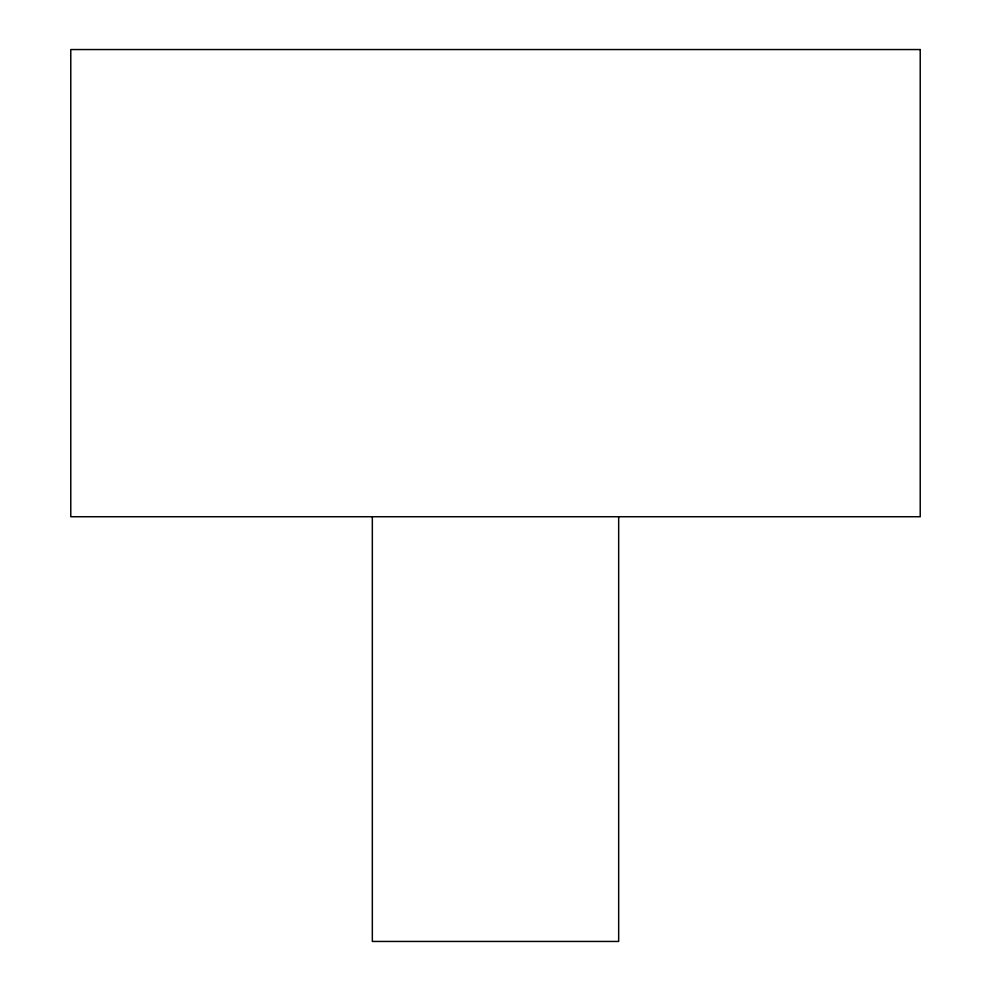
<?xml version="1.0" encoding="UTF-8"?>
<svg xmlns="http://www.w3.org/2000/svg" width="991" height="991" viewBox="0 0 991 991"><rect width="100%" height="100%" fill="white"/><g stroke="black" fill="none" stroke-linecap="round" stroke-linejoin="round"><path stroke-width="1.49" d="M618.669 516.732L618.669 941.45L372.331 941.45L372.331 516.732M920.218 49.55L70.782 49.55L70.782 516.732L920.218 516.732L920.218 49.55"/></g></svg>
